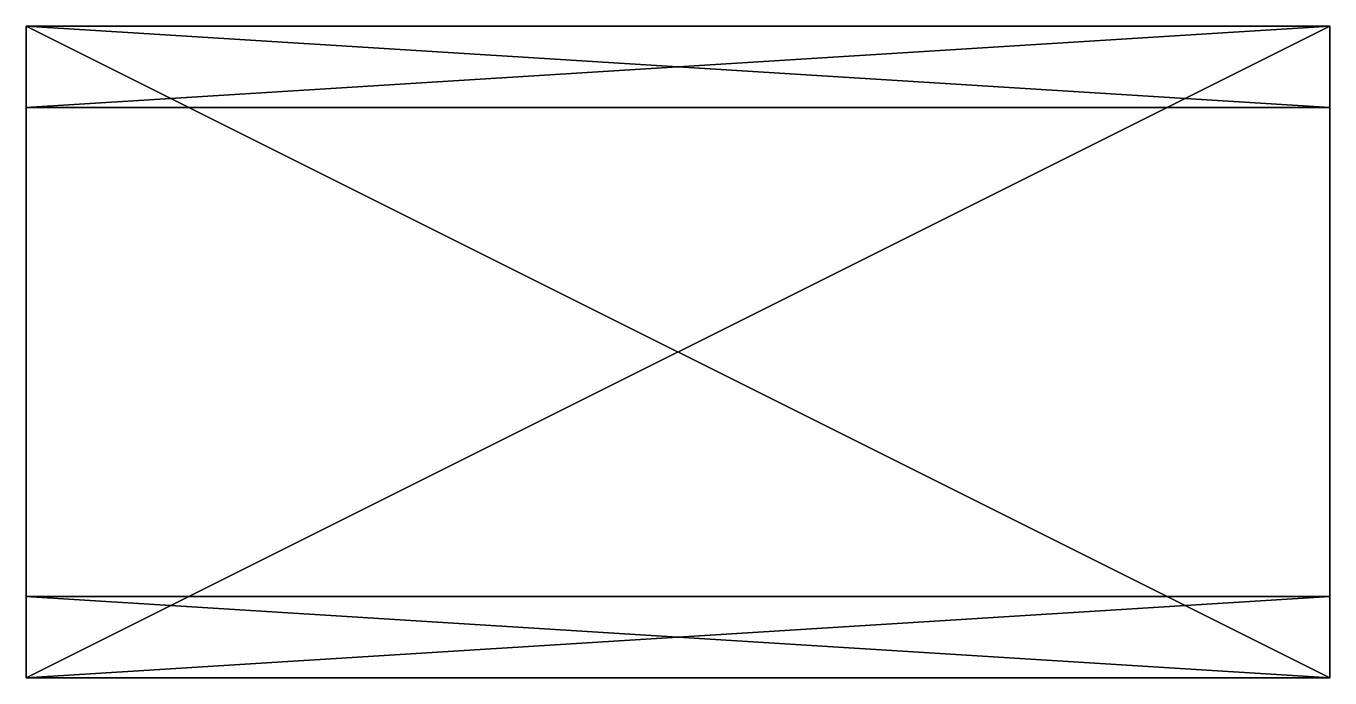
# Model space of a CAD drawing. Extents: x -1280 to -1024, y -832 to -704.
import ezdxf

# ---------------------------------------------------------------- set-up
doc = ezdxf.new("R2010")
doc.units = 0

msp = doc.modelspace()

# ---------------------------------------------------------------- meshes
at = {"layer": 'OBJECT000', "color": 50}
mesh = msp.add_polyface(dxfattribs=at)
corners = [(-1280, -832, 64), (-1280, -704, 64), (-1024, -704, 64), (-1024, -832, 64), (-1280, -704, 48), (-1280, -832, 48), (-1024, -832, 48), (-1024, -704, 48)]
mesh.append_faces([[corners[k] for k in face] for face in [(1, 3, 0), (1, 5, 4), (3, 7, 6), (2, 4, 7), (0, 6, 5), (5, 7, 4)]], dxfattribs={"vtx0": -1})
mesh.append_faces([[corners[k] for k in face] for face in [(1, 2, 3), (1, 0, 5), (3, 2, 7), (2, 1, 4), (0, 3, 6), (5, 6, 7)]], dxfattribs={"vtx2": -1})
at = {"layer": 'OBJECT001', "color": 50}
mesh = msp.add_polyface(dxfattribs=at)
corners = [(-1280, -704, -64), (-1280, -832, -64), (-1024, -832, -64), (-1024, -704, -64), (-1280, -832, -48), (-1280, -704, -48), (-1024, -704, -48), (-1024, -832, -48)]
mesh.append_faces([[corners[k] for k in face] for face in [(1, 3, 0), (1, 5, 4), (3, 7, 6), (0, 6, 5), (2, 4, 7), (5, 7, 4)]], dxfattribs={"vtx0": -1})
mesh.append_faces([[corners[k] for k in face] for face in [(1, 2, 3), (1, 0, 5), (3, 2, 7), (0, 3, 6), (2, 1, 4), (5, 6, 7)]], dxfattribs={"vtx2": -1})
at = {"layer": 'OBJECT002', "color": 50}
mesh = msp.add_polyface(dxfattribs=at)
corners = [(-1280, -720, -48), (-1280, -704, -48), (-1280, -704, 48), (-1280, -720, 48), (-1024, -704, 48), (-1024, -704, -48), (-1024, -720, -48), (-1024, -720, 48)]
mesh.append_faces([[corners[k] for k in face] for face in [(1, 3, 0), (5, 7, 4), (1, 4, 2), (2, 7, 3), (0, 5, 1), (6, 3, 7)]], dxfattribs={"vtx0": -1})
mesh.append_faces([[corners[k] for k in face] for face in [(1, 2, 3), (5, 6, 7), (1, 5, 4), (2, 4, 7), (0, 6, 5), (6, 0, 3)]], dxfattribs={"vtx2": -1})
at = {"layer": 'OBJECT003', "color": 50}
mesh = msp.add_polyface(dxfattribs=at)
corners = [(-1280, -832, 48), (-1280, -832, -48), (-1280, -816, -48), (-1280, -816, 48), (-1024, -816, -48), (-1024, -832, -48), (-1024, -832, 48), (-1024, -816, 48)]
mesh.append_faces([[corners[k] for k in face] for face in [(1, 3, 0), (5, 7, 4), (5, 0, 6), (3, 6, 0), (1, 4, 2), (2, 7, 3)]], dxfattribs={"vtx0": -1})
mesh.append_faces([[corners[k] for k in face] for face in [(1, 2, 3), (5, 6, 7), (5, 1, 0), (3, 7, 6), (1, 5, 4), (2, 4, 7)]], dxfattribs={"vtx2": -1})

doc.saveas('drawing.dxf')
